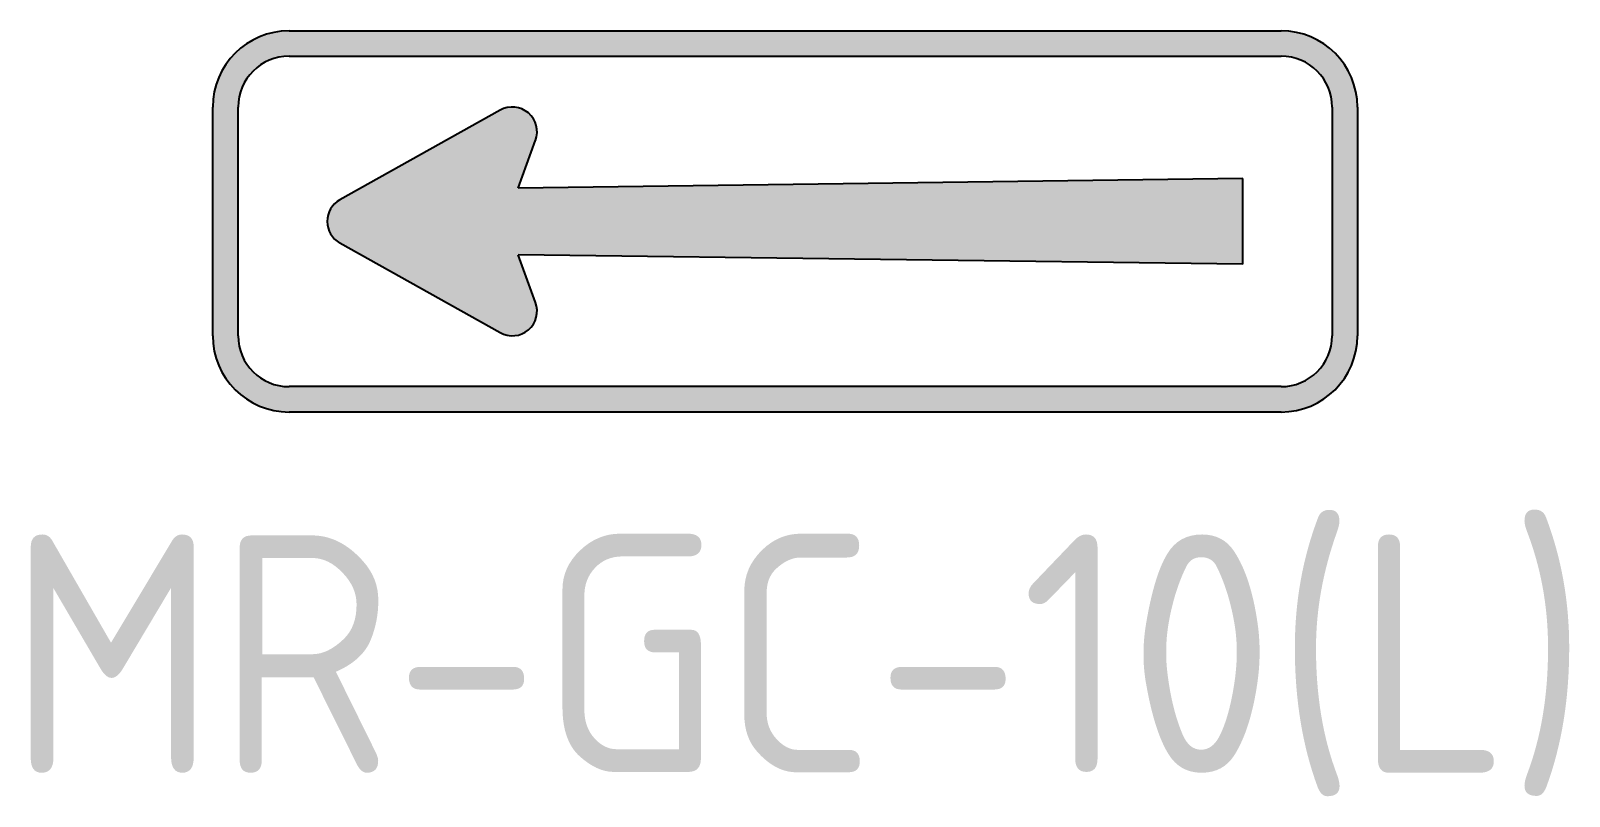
# Model space of a CAD drawing. Extents: x 202.9 to 219.1, y 169.7 to 177.7.
import ezdxf
from ezdxf.enums import TextEntityAlignment as Align

# ---------------------------------------------------------------- set-up
doc = ezdxf.new("R2010")
doc.units = 0
doc.header["$LTSCALE"] = 12
doc.header["$MEASUREMENT"] = 0
doc.layers.add('L18', color=4, linetype='CONTINUOUS')
doc.layers.add('T25', color=1, linetype='CONTINUOUS')
doc.styles.add('ISO', font='iso')

msp = doc.modelspace()

# ---------------------------------------------------------------- hatches: boundary and pattern name
at = {"layer": 'L18'}
h = msp.add_hatch(color=256, dxfattribs=at)
edge = h.paths.add_edge_path(flags=16)
edge.add_line((205.638, 177.472), (216.038, 177.472))
edge.add_arc((216.038, 176.938), 0.534, 0, 90, ccw=False)
edge.add_line((216.572, 176.938), (216.572, 174.538))
edge.add_arc((216.038, 174.538), 0.534, -90, 0, ccw=False)
edge.add_line((216.038, 174.004), (205.638, 174.004))
edge.add_arc((205.638, 174.538), 0.534, 180, 270, ccw=False)
edge.add_line((205.104, 174.538), (205.104, 176.938))
edge.add_arc((205.638, 176.938), 0.534, 90, 180, ccw=False)
edge = h.paths.add_edge_path()
edge.add_line((216.038, 173.738), (205.638, 173.738))
edge.add_arc((205.638, 174.538), 0.8, 180, 270, ccw=False)
edge.add_line((204.838, 174.538), (204.838, 176.938))
edge.add_arc((205.638, 176.938), 0.8, 90, 180, ccw=False)
edge.add_line((205.638, 177.738), (216.038, 177.738))
edge.add_arc((216.038, 176.938), 0.8, 0, 90, ccw=False)
edge.add_line((216.838, 176.938), (216.838, 174.538))
edge.add_arc((216.038, 174.538), 0.8, -90, 0, ccw=False)
edge = h.paths.add_edge_path(flags=0)
edge.add_line((215.638, 175.288), (215.638, 176.188))
edge.add_line((215.638, 176.188), (208.038, 176.088))
edge.add_line((208.038, 176.088), (208.222, 176.589))
edge.add_arc((207.978, 176.678), 0.26, 339.8038, 479.2281)
edge.add_line((207.851, 176.905), (206.171, 175.965))
edge.add_arc((206.298, 175.738), 0.26, 119.2281, 240.7719)
edge.add_line((206.171, 175.512), (207.851, 174.572))
edge.add_arc((207.978, 174.798), 0.26, 240.7719, 380.1962)
edge.add_line((208.222, 174.888), (208.038, 175.388))
edge.add_line((208.038, 175.388), (215.638, 175.288))

# ---------------------------------------------------------------- linework, layer by layer
for p, q in [((205.638, 177.738), (216.038, 177.738)), ((205.638, 177.472), (216.038, 177.472)), ((204.838, 174.538), (204.838, 176.938)), ((205.104, 174.538), (205.104, 176.938)), ((216.572, 176.938), (216.572, 174.538)), ((216.838, 176.938), (216.838, 174.538)), ((207.851, 176.905), (206.171, 175.965)), ((208.038, 176.088), (208.222, 176.589)), ((215.638, 176.188), (208.038, 176.088)), ((215.638, 175.288), (215.638, 176.188)), ((206.171, 175.512), (207.851, 174.572)), ((215.638, 175.288), (208.038, 175.388)), ((208.222, 174.888), (208.038, 175.388)), ((216.038, 174.004), (205.638, 174.004)), ((216.038, 173.738), (205.638, 173.738))]:
    msp.add_line(p, q, dxfattribs=at)
for centre, radius, start, end in [((205.638, 176.938), 0.8, 90, 180), ((216.038, 176.938), 0.8, 0, 90), ((205.638, 176.938), 0.534, 90, 180), ((216.038, 176.938), 0.534, 0, 90), ((207.978, 176.678), 0.26, 339.8038, 119.2281), ((206.298, 175.738), 0.26, 119.2281, 240.7719), ((207.978, 174.798), 0.26, 240.7719, 20.1962), ((205.638, 174.538), 0.8, 180, 270), ((205.638, 174.538), 0.534, 180, 270), ((216.038, 174.538), 0.534, 270, 0), ((216.038, 174.538), 0.8, 270, 0)]:
    msp.add_arc(centre, radius, start, end, dxfattribs=at)

# ---------------------------------------------------------------- texts
at = {"layer": 'T25', "style": 'ISO'}
msp.add_text('MR-GC-10(L)', height=2.5, dxfattribs=at).set_placement((210.978, 169.953), align=Align.CENTER)

doc.saveas('drawing.dxf')
